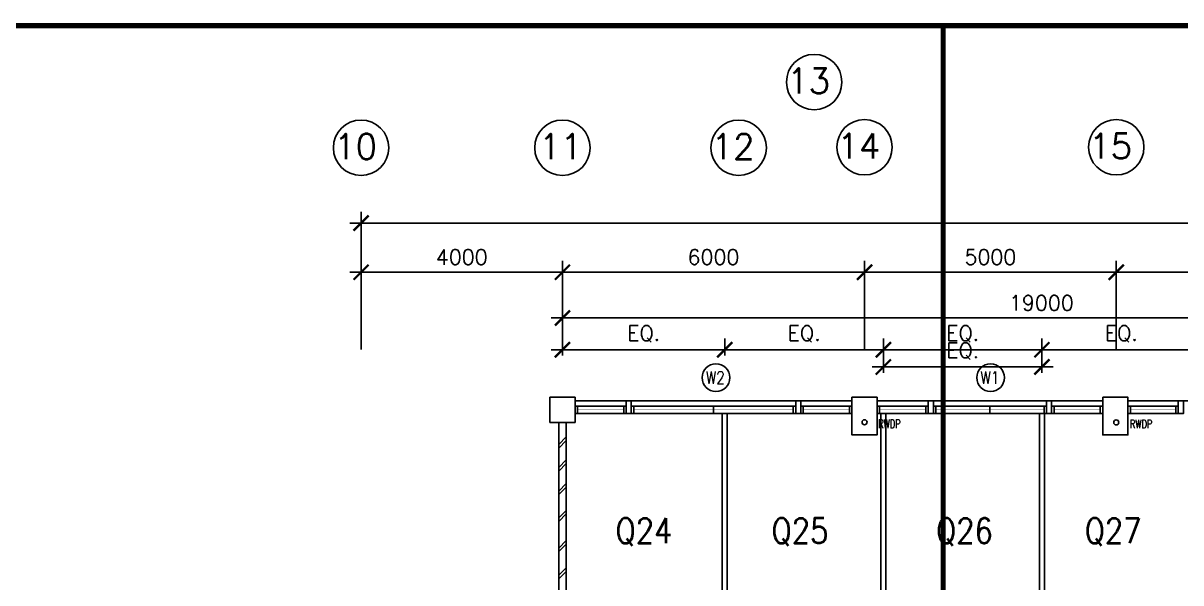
# Model space of a CAD drawing. Extents: x 2266480 to 2632177, y -858634 to -757244.
# Drawn here: x 2318808 to 2341802, y -768361 to -757244 of the extents above; entities that cross this region are included whole.
import ezdxf

# ---------------------------------------------------------------- set-up
doc = ezdxf.new("R2010")
doc.units = 0
doc.header["$LTSCALE"] = 10
doc.header["$MEASUREMENT"] = 0
doc.layers.get('0').update_dxf_attribs({"linetype": 'CONTINUOUS'})
doc.layers.get('DEFPOINTS').update_dxf_attribs({"linetype": 'CONTINUOUS'})
for name, color, linetype in [('COL', 3, 'CONTINUOUS'), ('DIM', 7, 'CONTINUOUS'), ('GRID-T', 7, 'CONTINUOUS'), ('H', 1, 'CONTINUOUS'), ('partition', 7, 'CONTINUOUS'), ('PL', 5, 'CONTINUOUS'), ('RWDP', 145, 'CONTINUOUS'), ('T50', 4, 'CONTINUOUS'), ('WALL', 2, 'CONTINUOUS'), ('WIN', 5, 'CONTINUOUS'), ('WIN-T', 7, 'CONTINUOUS')]:
    doc.layers.add(name, color=color, linetype=linetype)
doc.styles.add('ROMANS', font='romans')
doc.styles.get("Standard").update_dxf_attribs({"font": 'ROMANS.SHX'})
doc.dimstyles.new('STANDARD$0', dxfattribs={"dimscale": 0, "dimtxt": 8, "dimasz": 6, "dimexe": 1, "dimexo": 1, "dimgap": 3, "dimtad": 1, "dimdec": 0, "dimlfac": -1, "dimrnd": 1, "dimzin": 0, "dimdsep": 46, "dimtxsty": 'Standard', "dimcen": 0, "dimclrd": 5, "dimclre": 250, "dimadec": 0, "dimazin": 0, "dimtfac": 1, "dimtdec": 4, "dimtofl": 0, "dimtmove": 0, "dimatfit": 3, "dimfxl": 1, "dimtolj": 1, "dimtzin": 0, "dimarcsym": 0})

# ---------------------------------------------------------------- blocks, each defined once
blk = doc.blocks.new('_ARCHTICK')
at = {"color": 0, "linetype": 'ByBlock', "const_width": 0.15}
blk.add_lwpolyline([(-0.5, -0.5), (0.5, 0.5)], dxfattribs=at)
blk = doc.blocks.new('*D435')
at = {"layer": 'DEFPOINTS', "color": 0, "transparency": 16777216}
for p in [(2329519, -762192), (2325519, -763953), (2329519, -763953)]:
    blk.add_point(p, dxfattribs=at)
at = {"layer": 'DIM', "color": 7, "lineweight": -2, "transparency": 16777216}
for p, q in [((2325519, -763728), (2325519, -761967)), ((2329519, -763728), (2329519, -761967)), ((2325294, -762192), (2329744, -762192))]:
    blk.add_line(p, q, dxfattribs=at)
at = {"layer": 'DIM', "color": 7, "lineweight": -2, "transparency": 16777216, "xscale": 300, "yscale": 300, "zscale": 300, "rotation": 180}
blk.add_blockref('_ARCHTICK', (2325519, -762192), dxfattribs=at)
at = {"layer": 'DIM', "color": 7, "lineweight": -2, "transparency": 16777216, "xscale": 300, "yscale": 300, "zscale": 300}
blk.add_blockref('_ARCHTICK', (2329519, -762192), dxfattribs=at)
at = {"layer": 'DIM', "color": 7, "transparency": 16777216, "insert": (2327519, -761892), "char_height": 300, "attachment_point": 5, "style": 'ROMANS'}
blk.add_mtext('\\A1;4000', dxfattribs=at)
blk = doc.blocks.new('*D436')
at = {"layer": 'DEFPOINTS', "color": 0, "transparency": 16777216}
for p in [(2335519, -762192), (2329519, -763953), (2335519, -763953)]:
    blk.add_point(p, dxfattribs=at)
at = {"layer": 'DIM', "color": 7, "lineweight": -2, "transparency": 16777216}
for p, q in [((2329519, -763728), (2329519, -761967)), ((2335519, -763728), (2335519, -761967)), ((2329294, -762192), (2335744, -762192))]:
    blk.add_line(p, q, dxfattribs=at)
at = {"layer": 'DIM', "color": 7, "lineweight": -2, "transparency": 16777216, "xscale": 300, "yscale": 300, "zscale": 300, "rotation": 180}
blk.add_blockref('_ARCHTICK', (2329519, -762192), dxfattribs=at)
at = {"layer": 'DIM', "color": 7, "lineweight": -2, "transparency": 16777216, "xscale": 300, "yscale": 300, "zscale": 300}
blk.add_blockref('_ARCHTICK', (2335519, -762192), dxfattribs=at)
at = {"layer": 'DIM', "color": 7, "transparency": 16777216, "insert": (2332519, -761892), "char_height": 300, "attachment_point": 5, "style": 'ROMANS'}
blk.add_mtext('\\A1;6000', dxfattribs=at)
blk = doc.blocks.new('*D437')
at = {"layer": 'DEFPOINTS', "color": 0, "transparency": 16777216}
for p in [(2340519, -762192), (2335519, -763953), (2340519, -763953)]:
    blk.add_point(p, dxfattribs=at)
at = {"layer": 'DIM', "color": 7, "lineweight": -2, "transparency": 16777216}
for p, q in [((2335519, -763728), (2335519, -761967)), ((2340519, -763728), (2340519, -761967)), ((2335294, -762192), (2340744, -762192))]:
    blk.add_line(p, q, dxfattribs=at)
at = {"layer": 'DIM', "color": 7, "lineweight": -2, "transparency": 16777216, "xscale": 300, "yscale": 300, "zscale": 300, "rotation": 180}
blk.add_blockref('_ARCHTICK', (2335519, -762192), dxfattribs=at)
at = {"layer": 'DIM', "color": 7, "lineweight": -2, "transparency": 16777216, "xscale": 300, "yscale": 300, "zscale": 300}
blk.add_blockref('_ARCHTICK', (2340519, -762192), dxfattribs=at)
at = {"layer": 'DIM', "color": 7, "transparency": 16777216, "insert": (2338019, -761892), "char_height": 300, "attachment_point": 5, "style": 'ROMANS'}
blk.add_mtext('\\A1;5000', dxfattribs=at)
blk = doc.blocks.new('*D438')
at = {"layer": 'DEFPOINTS', "color": 0, "transparency": 16777216}
for p in [(2345519, -762192), (2340519, -763953), (2345519, -763953)]:
    blk.add_point(p, dxfattribs=at)
at = {"layer": 'DIM', "color": 7, "lineweight": -2, "transparency": 16777216}
for p, q in [((2340519, -763728), (2340519, -761967)), ((2345519, -763728), (2345519, -761967)), ((2340294, -762192), (2345744, -762192))]:
    blk.add_line(p, q, dxfattribs=at)
at = {"layer": 'DIM', "color": 7, "lineweight": -2, "transparency": 16777216, "xscale": 300, "yscale": 300, "zscale": 300, "rotation": 180}
blk.add_blockref('_ARCHTICK', (2340519, -762192), dxfattribs=at)
at = {"layer": 'DIM', "color": 7, "lineweight": -2, "transparency": 16777216, "xscale": 300, "yscale": 300, "zscale": 300}
blk.add_blockref('_ARCHTICK', (2345519, -762192), dxfattribs=at)
at = {"layer": 'DIM', "color": 7, "transparency": 16777216, "insert": (2343019, -761892), "char_height": 300, "attachment_point": 5, "style": 'ROMANS'}
blk.add_mtext('\\A1;5000', dxfattribs=at)
blk = doc.blocks.new('*D450')
at = {"layer": 'DEFPOINTS', "color": 0, "transparency": 16777216}
for p in [(2400519, -761215), (2325519, -763953), (2400519, -763953)]:
    blk.add_point(p, dxfattribs=at)
at = {"layer": 'DIM', "color": 7, "lineweight": -2, "transparency": 16777216}
for p, q in [((2325519, -763728), (2325519, -760990)), ((2400519, -763728), (2400519, -760990)), ((2325294, -761215), (2400744, -761215))]:
    blk.add_line(p, q, dxfattribs=at)
at = {"layer": 'DIM', "color": 7, "lineweight": -2, "transparency": 16777216, "xscale": 300, "yscale": 300, "zscale": 300, "rotation": 180}
blk.add_blockref('_ARCHTICK', (2325519, -761215), dxfattribs=at)
at = {"layer": 'DIM', "color": 7, "lineweight": -2, "transparency": 16777216, "xscale": 300, "yscale": 300, "zscale": 300}
blk.add_blockref('_ARCHTICK', (2400519, -761215), dxfattribs=at)
at = {"layer": 'DIM', "color": 7, "transparency": 16777216, "insert": (2363019, -760915), "char_height": 300, "attachment_point": 5, "style": 'ROMANS'}
blk.add_mtext('\\A1;75000', dxfattribs=at)
blk = doc.blocks.new('*D465')
at = {"layer": 'DEFPOINTS', "color": 0, "transparency": 16777216}
for p in [(2329519, -763100), (2329519, -763100), (2348544, -764250)]:
    blk.add_point(p, dxfattribs=at)
at = {"layer": 'DIM', "color": 7, "lineweight": -2, "transparency": 16777216}
for p, q in [((2348544, -764025), (2348544, -762875)), ((2348769, -763100), (2329294, -763100))]:
    blk.add_line(p, q, dxfattribs=at)
at = {"layer": 'DIM', "color": 7, "lineweight": -2, "transparency": 16777216, "xscale": 300, "yscale": 300, "zscale": 300, "rotation": 180}
blk.add_blockref('_ARCHTICK', (2329519, -763100), dxfattribs=at)
at = {"layer": 'DIM', "color": 7, "lineweight": -2, "transparency": 16777216, "xscale": 300, "yscale": 300, "zscale": 300}
blk.add_blockref('_ARCHTICK', (2348544, -763100), dxfattribs=at)
at = {"layer": 'DIM', "color": 7, "transparency": 16777216, "insert": (2339032, -762800), "char_height": 300, "attachment_point": 5, "style": 'ROMANS'}
blk.add_mtext('\\A1;19000', dxfattribs=at)
blk = doc.blocks.new('*D467')
at = {"layer": 'DEFPOINTS', "color": 0, "transparency": 16777216}
for p in [(2339044, -763731), (2339044, -764073), (2342194, -764073)]:
    blk.add_point(p, dxfattribs=at)
at = {"layer": 'DIM', "color": 7, "lineweight": -2, "transparency": 16777216}
for p, q in [((2339044, -763848), (2339044, -763506)), ((2342194, -763848), (2342194, -763506)), ((2342419, -763731), (2338819, -763731))]:
    blk.add_line(p, q, dxfattribs=at)
at = {"layer": 'DIM', "color": 7, "lineweight": -2, "transparency": 16777216, "xscale": 300, "yscale": 300, "zscale": 300, "rotation": 180}
blk.add_blockref('_ARCHTICK', (2339044, -763731), dxfattribs=at)
at = {"layer": 'DIM', "color": 7, "lineweight": -2, "transparency": 16777216, "xscale": 300, "yscale": 300, "zscale": 300}
blk.add_blockref('_ARCHTICK', (2342194, -763731), dxfattribs=at)
at = {"layer": 'DIM', "color": 7, "transparency": 16777216, "insert": (2340619, -763417), "char_height": 300, "attachment_point": 5, "style": 'ROMANS'}
blk.add_mtext('\\A1;EQ.', dxfattribs=at)
blk = doc.blocks.new('*D468')
at = {"layer": 'DEFPOINTS', "color": 0, "transparency": 16777216}
for p in [(2335894, -764073), (2335894, -764415), (2339044, -764415)]:
    blk.add_point(p, dxfattribs=at)
at = {"layer": 'DIM', "color": 7, "lineweight": -2, "transparency": 16777216}
for p, q in [((2335894, -764190), (2335894, -763848)), ((2339044, -764190), (2339044, -763848)), ((2339269, -764073), (2335669, -764073))]:
    blk.add_line(p, q, dxfattribs=at)
at = {"layer": 'DIM', "color": 7, "lineweight": -2, "transparency": 16777216, "xscale": 300, "yscale": 300, "zscale": 300, "rotation": 180}
blk.add_blockref('_ARCHTICK', (2335894, -764073), dxfattribs=at)
at = {"layer": 'DIM', "color": 7, "lineweight": -2, "transparency": 16777216, "xscale": 300, "yscale": 300, "zscale": 300}
blk.add_blockref('_ARCHTICK', (2339044, -764073), dxfattribs=at)
at = {"layer": 'DIM', "color": 7, "transparency": 16777216, "insert": (2337469, -763759), "char_height": 300, "attachment_point": 5, "style": 'ROMANS'}
blk.add_mtext('\\A1;EQ.', dxfattribs=at)
blk = doc.blocks.new('*D469')
at = {"layer": 'DEFPOINTS', "color": 0, "transparency": 16777216}
for p in [(2335894, -763731), (2335894, -764073), (2339044, -764073)]:
    blk.add_point(p, dxfattribs=at)
at = {"layer": 'DIM', "color": 7, "lineweight": -2, "transparency": 16777216}
for p, q in [((2335894, -763848), (2335894, -763506)), ((2339044, -763848), (2339044, -763506)), ((2339269, -763731), (2335669, -763731))]:
    blk.add_line(p, q, dxfattribs=at)
at = {"layer": 'DIM', "color": 7, "lineweight": -2, "transparency": 16777216, "xscale": 300, "yscale": 300, "zscale": 300, "rotation": 180}
blk.add_blockref('_ARCHTICK', (2335894, -763731), dxfattribs=at)
at = {"layer": 'DIM', "color": 7, "lineweight": -2, "transparency": 16777216, "xscale": 300, "yscale": 300, "zscale": 300}
blk.add_blockref('_ARCHTICK', (2339044, -763731), dxfattribs=at)
at = {"layer": 'DIM', "color": 7, "transparency": 16777216, "insert": (2337469, -763417), "char_height": 300, "attachment_point": 5, "style": 'ROMANS'}
blk.add_mtext('\\A1;EQ.', dxfattribs=at)
blk = doc.blocks.new('*D470')
at = {"layer": 'DEFPOINTS', "color": 0, "transparency": 16777216}
for p in [(2332744, -763731), (2332744, -764073), (2335894, -764073)]:
    blk.add_point(p, dxfattribs=at)
at = {"layer": 'DIM', "color": 7, "lineweight": -2, "transparency": 16777216}
for p, q in [((2332744, -763848), (2332744, -763506)), ((2335894, -763848), (2335894, -763506)), ((2336119, -763731), (2332519, -763731))]:
    blk.add_line(p, q, dxfattribs=at)
at = {"layer": 'DIM', "color": 7, "lineweight": -2, "transparency": 16777216, "xscale": 300, "yscale": 300, "zscale": 300, "rotation": 180}
blk.add_blockref('_ARCHTICK', (2332744, -763731), dxfattribs=at)
at = {"layer": 'DIM', "color": 7, "lineweight": -2, "transparency": 16777216, "xscale": 300, "yscale": 300, "zscale": 300}
blk.add_blockref('_ARCHTICK', (2335894, -763731), dxfattribs=at)
at = {"layer": 'DIM', "color": 7, "transparency": 16777216, "insert": (2334319, -763417), "char_height": 300, "attachment_point": 5, "style": 'ROMANS'}
blk.add_mtext('\\A1;EQ.', dxfattribs=at)
blk = doc.blocks.new('*D471')
at = {"layer": 'DEFPOINTS', "color": 0, "transparency": 16777216}
for p in [(2329519, -763731), (2329519, -764073), (2332744, -764073)]:
    blk.add_point(p, dxfattribs=at)
at = {"layer": 'DIM', "color": 7, "lineweight": -2, "transparency": 16777216}
for p, q in [((2329519, -763848), (2329519, -763506)), ((2332744, -763848), (2332744, -763506)), ((2332969, -763731), (2329294, -763731))]:
    blk.add_line(p, q, dxfattribs=at)
at = {"layer": 'DIM', "color": 7, "lineweight": -2, "transparency": 16777216, "xscale": 300, "yscale": 300, "zscale": 300, "rotation": 180}
blk.add_blockref('_ARCHTICK', (2329519, -763731), dxfattribs=at)
at = {"layer": 'DIM', "color": 7, "lineweight": -2, "transparency": 16777216, "xscale": 300, "yscale": 300, "zscale": 300}
blk.add_blockref('_ARCHTICK', (2332744, -763731), dxfattribs=at)
at = {"layer": 'DIM', "color": 7, "transparency": 16777216, "insert": (2331132, -763417), "char_height": 300, "attachment_point": 5, "style": 'ROMANS'}
blk.add_mtext('\\A1;EQ.', dxfattribs=at)

msp = doc.modelspace()

# ---------------------------------------------------------------- linework, layer by layer
at = {"color": 0}
for p, q in [((2335269.4, -764749.1), (2329769.4, -764749.1)), ((2335769.4, -764749.1), (2340252.4, -764749.1)), ((2340752.4, -764749.1), (2345269.4, -764749.1))]:
    msp.add_line(p, q, dxfattribs=at)
at = {"layer": 'COL', "color": 0}
for points in [[(2329269.4, -764674.1), (2329769.4, -764674.1), (2329769.4, -765174.1), (2329269.4, -765174.1)], [(2335269.4, -764674.1), (2335269.4, -765424.1), (2335769.4, -765424.1), (2335769.4, -764674.1)], [(2340252.4, -764674.1), (2340252.4, -765424.1), (2340752.4, -765424.1), (2340752.4, -764674.1)]]:
    msp.add_lwpolyline(points, close=True, dxfattribs=at)
at = {"layer": 'GRID-T', "color": 0}
for centre in [(2334519.5, -758414.7, 0), (2325519.4, -759719.3, 0), (2329519.4, -759719.3, 0), (2333019.4, -759719.3, 0), (2335519.4, -759708.3), (2340519.4, -759708.3)]:
    msp.add_circle(centre, 550, dxfattribs=at)
at = {"layer": 'H', "color": 0}
for p, q in [((2329444.4, -765614), (2329594.4, -765464)), ((2329444.4, -765684.7), (2329594.4, -765534.7)), ((2329444.4, -766070.8), (2329594.4, -765920.8)), ((2329444.4, -766141.5), (2329594.4, -765991.5)), ((2329444.4, -766537.4), (2329594.4, -766387.4)), ((2329444.4, -766608.1), (2329594.4, -766458.1)), ((2329444.4, -767071.6), (2329594.4, -766921.6)), ((2329444.4, -767142.3), (2329594.4, -766992.3)), ((2329444.4, -767669.1), (2329594.4, -767519.1)), ((2329444.4, -767739.8), (2329594.4, -767589.8)), ((2329444.4, -768211.7), (2329594.4, -768061.7)), ((2329444.4, -768282.5), (2329594.4, -768132.5))]:
    msp.add_line(p, q, dxfattribs=at)
at = {"layer": 'partition', "color": 0}
for p, q in [((2332694.4, -774374.1), (2332694.4, -764999.1)), ((2332794.4, -774374.1), (2332794.4, -764999.1)), ((2335844.4, -774374.1), (2335844.4, -764999.1)), ((2335944.4, -774374.1), (2335944.4, -764999.1)), ((2338994.4, -774374.1), (2338994.4, -764999.1)), ((2339094.4, -774374.1), (2339094.4, -764999.1)), ((2335469.4, -765424.1), (2335569.4, -765424.1)), ((2340469.4, -765424.1), (2340569.4, -765424.1))]:
    msp.add_line(p, q, dxfattribs=at)
at = {"layer": 'PL', "color": 0, "ltscale": 2, "const_width": 100}
for points in [[(2266663.5, -847288.2), (2337081.9, -847288.2), (2337081.9, -757293.9), (2266663.5, -757293.9)], [(2337081.9, -847288.2), (2408097.1, -847288.2), (2408097.1, -757293.9), (2337081.9, -757293.9)]]:
    msp.add_lwpolyline(points, close=True, dxfattribs=at)
at = {"layer": 'RWDP', "color": 0}
for centre in [(2335519.4, -765171.4), (2340519.4, -765174.1)]:
    msp.add_circle(centre, 50, dxfattribs=at)
at = {"layer": 'WALL', "color": 0}
for p, q in [((2329444.4, -765174.1), (2329444.4, -769574.1)), ((2329594.4, -765174.1), (2329594.4, -769574.1))]:
    msp.add_line(p, q, dxfattribs=at)
for points in [[(2330786.4, -764749.1), (2330786.4, -764999.1), (2330886.4, -764999.1), (2330886.4, -764749.1)], [(2334252.4, -764749.1), (2334252.4, -764999.1), (2334152.4, -764999.1), (2334152.4, -764749.1)], [(2336786.4, -764749.1), (2336786.4, -764999.1), (2336886.4, -764999.1), (2336886.4, -764749.1)], [(2339235.4, -764749.1), (2339235.4, -764999.1), (2339135.4, -764999.1), (2339135.4, -764749.1)], [(2341852.4, -764749.1), (2341852.4, -764999.1), (2341752.4, -764999.1), (2341752.4, -764749.1)]]:
    msp.add_lwpolyline(points, close=True, dxfattribs=at)
at = {"layer": 'WIN', "color": 0}
for p, q in [((2330786.4, -764849.1), (2329769.4, -764849.1)), ((2330786.4, -764999.1), (2329769.4, -764999.1)), ((2329819.4, -764849.1), (2329819.4, -764999.1)), ((2330736.4, -764849.1), (2330736.4, -764999.1)), ((2334152.4, -764849.1), (2330886.4, -764849.1)), ((2334152.4, -764999.1), (2330886.4, -764999.1)), ((2330936.4, -764849.1), (2330936.4, -764999.1)), ((2332519.4, -764849.1), (2332519.4, -764999.1)), ((2334102.4, -764849.1), (2334102.4, -764999.1)), ((2335269.4, -764849.1), (2334252.4, -764849.1)), ((2335269.4, -764999.1), (2334252.4, -764999.1)), ((2334302.4, -764849.1), (2334302.4, -764999.1)), ((2335219.4, -764849.1), (2335219.4, -764999.1)), ((2335769.4, -764849.1), (2336786.4, -764849.1)), ((2335769.4, -764999.1), (2336786.4, -764999.1)), ((2335819.4, -764849.1), (2335819.4, -764999.1)), ((2336736.4, -764849.1), (2336736.4, -764999.1)), ((2336835.4, -764999.1), (2339135.4, -764999.1)), ((2336886.4, -764849.1), (2339135.4, -764849.1)), ((2336936.4, -764849.1), (2336936.4, -764999.1)), ((2338010.9, -764849.1), (2338010.9, -764999.1)), ((2339085.4, -764849.1), (2339085.4, -764999.1)), ((2339235.4, -764849.1), (2340252.4, -764849.1)), ((2339235.4, -764999.1), (2340252.4, -764999.1)), ((2339285.4, -764849.1), (2339285.4, -764999.1)), ((2340202.4, -764849.1), (2340202.4, -764999.1)), ((2340752.4, -764849.1), (2341752.4, -764849.1)), ((2340752.4, -764999.1), (2341752.4, -764999.1)), ((2340802.4, -764849.1), (2340802.4, -764999.1)), ((2341702.4, -764849.1), (2341702.4, -764999.1))]:
    msp.add_line(p, q, dxfattribs=at)
at = {"layer": 'WIN', "color": 0, "const_width": 10, "flags": 128}
for points in [[(2330736.4, -764924.1), (2329819.4, -764924.1)], [(2334102.4, -764924.1), (2330936.4, -764924.1)], [(2334302.4, -764924.1), (2335219.4, -764924.1)], [(2336736.4, -764924.1), (2335819.4, -764924.1)], [(2336936.4, -764924.1), (2339085.4, -764924.1)], [(2339285.4, -764924.1), (2340202.4, -764924.1)], [(2341702.4, -764924.1), (2340802.4, -764924.1)]]:
    msp.add_lwpolyline(points, dxfattribs=at)
at = {"layer": 'WIN-T', "color": 0}
for centre in [(2332568, -764284.6), (2338023.1, -764284.6)]:
    msp.add_circle(centre, 275, dxfattribs=at)

# ---------------------------------------------------------------- texts
at = {"layer": 'GRID-T', "color": 0, "style": 'ROMANS'}
for s, p in [('13', (2333979.4, -758640.5, 0)), ('10', (2324983.4, -759945.1, 0)), ('11', (2329051.7, -759945.1, 0)), ('12', (2332479.3, -759945.1, 0)), ('14', (2334979.2, -759934.1)), ('15', (2339979.2, -759934.1))]:
    msp.add_text(s, height=500, dxfattribs=at).set_placement(p)
at = {"layer": 'RWDP', "color": 0, "style": 'ROMANS', "width": 0.7}
for p in [(2335789.7, -765288.3), (2340789.7, -765291.1)]:
    msp.add_text('RWDP', height=170, dxfattribs=at).set_placement(p)
at = {"layer": 'T50', "color": 0, "style": 'ROMANS', "width": 0.85}
for s, p in [('Q24', (2330574, -767576.3)), ('Q25', (2333672.9, -767576.3)), ('Q26', (2336939.8, -767576.3)), ('Q27', (2339893.3, -767576.3))]:
    msp.add_text(s, height=500, dxfattribs=at).set_placement(p)
at = {"layer": 'WIN-T', "color": 0, "style": 'ROMANS', "width": 0.8}
for s, p in [('W2', (2332367.3, -764410.4)), ('W1', (2337822.4, -764410.4))]:
    msp.add_text(s, height=250, dxfattribs=at).set_placement(p)

# ---------------------------------------------------------------- dimensions: what is measured, and where the dimension line sits
at = {"layer": 'DIM', "color": 0}
for p1, p2, distance, picture, middle in [((2325519.4, -763953.2), (2400519.4, -763953.2), 2738.2, '*D450', (2363019.4, -760915.1)), ((2325519.4, -763953.2), (2329519.4, -763953.2), 1761, '*D435', (2327519.4, -761892.2)), ((2329519.4, -763953.2), (2335519.4, -763953.2), 1761, '*D436', (2332519.4, -761892.2)), ((2335519.4, -763953.2), (2340519.4, -763953.2), 1761, '*D437', (2338019.4, -761892.2)), ((2340519.4, -763953.2), (2345519.4, -763953.2), 1761, '*D438', (2343019.4, -761892.2))]:
    dim = msp.add_aligned_dim(p1=p1, p2=p2, distance=distance, dimstyle='STANDARD$0', override={"dimscale": 150, "dimtxt": 2, "dimasz": 2, "dimexe": 1.5, "dimexo": 1.5, "dimgap": 1, "dimtxsty": 'ROMANS', "dimblk": 'ARCHTICK', "dimdle": 1.5, "dimclrd": 7, "dimclre": 7, "dimclrt": 7, "dimtdec": 0, "dimtmove": 2}, dxfattribs=at)
    dim.commit()
    dim.dimension.update_dxf_attribs({"geometry": picture, "text_midpoint": middle})
for base, p1, p2, text, picture, middle in [((2329519.4, -763100), (2348544.4, -764250.1), (2329519.4, -763100), '19000', '*D465', (2339031.9, -762800)), ((2329519.4, -763731.1), (2332744.4, -764073.4), (2329519.4, -764073.4), 'EQ.', '*D471', (2331131.9, -763416.8)), ((2332744.4, -763731.1), (2335894.4, -764073.4), (2332744.4, -764073.4), 'EQ.', '*D470', (2334319.4, -763416.8)), ((2335894.4, -763731.1), (2339044.4, -764073.4), (2335894.4, -764073.4), 'EQ.', '*D469', (2337469.4, -763416.8)), ((2339044.4, -763731.1), (2342194.4, -764073.4), (2339044.4, -764073.4), 'EQ.', '*D467', (2340619.4, -763416.8)), ((2335894.4, -764072.8), (2339044.4, -764415.2), (2335894.4, -764415.2), 'EQ.', '*D468', (2337469.4, -763758.6))]:
    dim = msp.add_linear_dim(base=base, p1=p1, p2=p2, text=text, dimstyle='STANDARD$0', override={"dimscale": 150, "dimtxt": 2, "dimasz": 2, "dimexe": 1.5, "dimexo": 1.5, "dimgap": 1, "dimtxsty": 'ROMANS', "dimblk": 'ARCHTICK', "dimdle": 1.5, "dimclrd": 7, "dimclre": 7, "dimclrt": 7, "dimtdec": 0, "dimtmove": 2}, dxfattribs=at)
    dim.commit()
    dim.dimension.update_dxf_attribs({"geometry": picture, "text_midpoint": middle})

doc.saveas('drawing.dxf')
